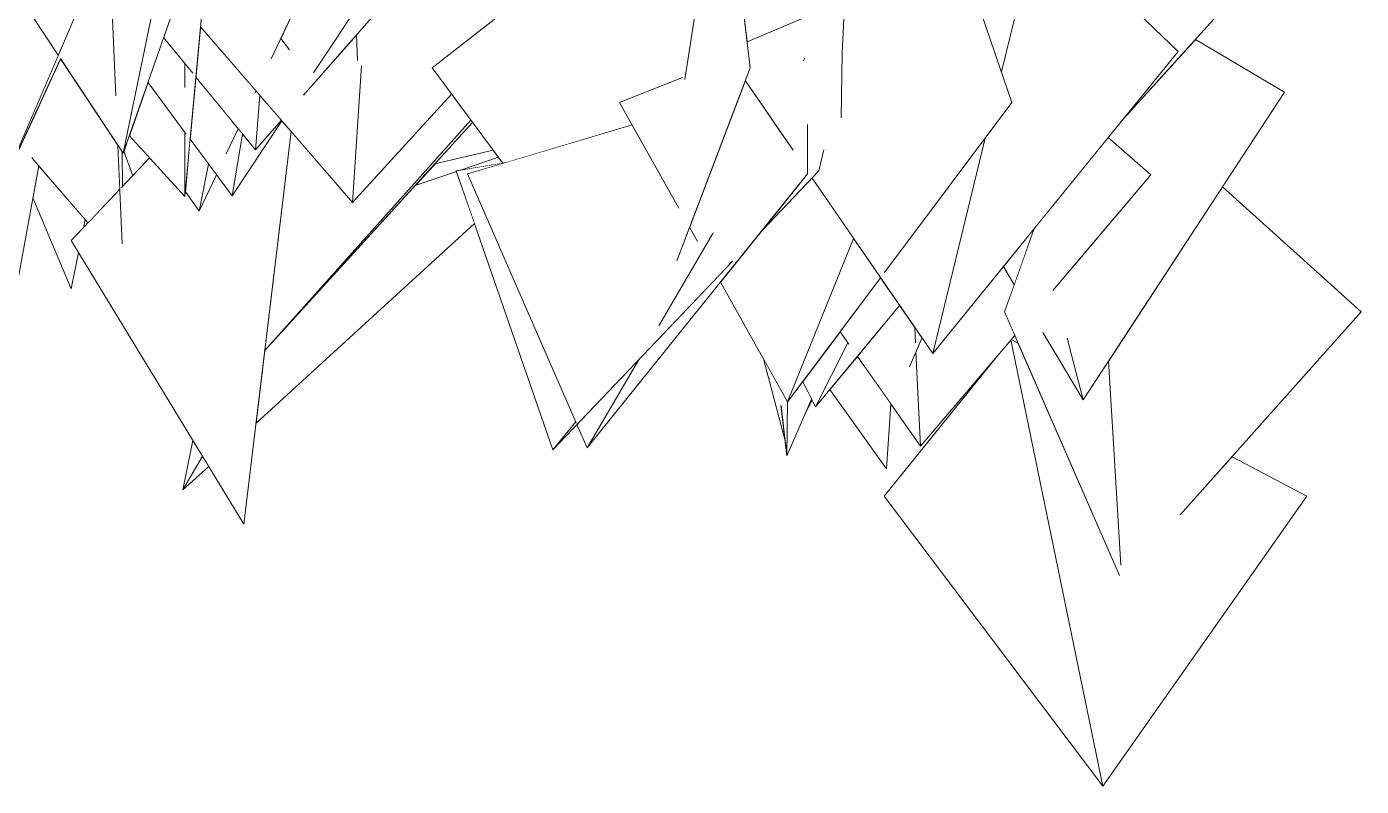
# Model space of a CAD drawing. Header units: millimetres. Extents: x -9413 to 8527, y -300 to 11224.
# Drawn here: x -8349 to -7286, y 1137 to 1742 of the extents above; entities that cross this region are included whole.
import ezdxf

# ---------------------------------------------------------------- set-up
doc = ezdxf.new("R2010")
doc.units = ezdxf.units.MM
doc.header["$MEASUREMENT"] = 0
doc.linetypes.add('Wipeout_Contour', pattern=[1000, 0, -1000])
doc.layers.add('Interior - Furniture', color=7, linetype='Continuous')
doc.layers.add('Interior - Furniture _Pen_No__4', color=7, linetype='Continuous', lineweight=20, true_color=0x029e21)

# ---------------------------------------------------------------- blocks, each defined once
blk = doc.blocks.new('Section Elem_40_6')
at = {"color": 254, "linetype": 'Wipeout_Contour', "lineweight": 0, "ltscale": 46070.219767}
blk.add_wipeout([(-7307.9, 1853.6), (-7523.5, 2057.7), (-7516.4, 1803), (-7502.6, 1789.8), (-7431.9, 1722.1), (-7477.7, 1665.7)], dxfattribs=at).dxf.layer = 'Interior - Furniture'
at = {"color": 254, "linetype": 'Wipeout_Contour', "lineweight": 0, "ltscale": 66739.599417}
blk.add_wipeout([(-8153.7, 1741.8), (-8158.3, 1747.8), (-8154, 1716.3), (-8098.1, 1834.3), (-8127.5, 2006), (-8136.9, 1911.4), (-8118.5, 1920.7), (-8142.2, 1857.6)], dxfattribs=at).dxf.layer = 'Interior - Furniture'
at = {"color": 254, "linetype": 'Wipeout_Contour', "lineweight": 0, "ltscale": 55284.244533}
blk.add_wipeout([(-7700.1, 1669.3), (-7696.1, 1763.1), (-7694.8, 1763.7), (-7694.4, 1789.3), (-7693.4, 1791.5), (-7689.1, 1930.9), (-7699.4, 1720.6)], dxfattribs=at).dxf.layer = 'Interior - Furniture'
at = {"color": 254, "linetype": 'Wipeout_Contour', "lineweight": 0, "ltscale": 33864.568408}
blk.add_wipeout([(-8281, 1759.6), (-8277.8, 1686.8), (-8278, 1813.3), (-8279.8, 1813.3)], dxfattribs=at).dxf.layer = 'Interior - Furniture'
at = {"color": 254, "linetype": 'Wipeout_Contour', "lineweight": 0, "ltscale": 25487.995507}
blk.add_wipeout([(-8321.9, 1715.7), (-8320, 1713.6), (-8321.7, 1716.1)], dxfattribs=at).dxf.layer = 'Interior - Furniture'
at = {"color": 254, "linetype": 'Wipeout_Contour', "lineweight": 0, "ltscale": 23752.316478}
blk.add_wipeout([(-7729.8, 1715), (-7729.8, 1714.5), (-7729.1, 1716.5)], dxfattribs=at).dxf.layer = 'Interior - Furniture'
at = {"color": 254, "linetype": 'Wipeout_Contour', "lineweight": 0, "ltscale": 32062.25114}
blk.add_wipeout([(-7876.6, 1681.3), (-7829.4, 1597.3), (-7824.6, 1699.8), (-7826.7, 1701.3)], dxfattribs=at).dxf.layer = 'Interior - Furniture'
at = {"color": 254, "linetype": 'Wipeout_Contour', "lineweight": 0, "ltscale": 25019.432675}
blk.add_wipeout([(-8166.1, 1690.6), (-8167.3, 1691.9), (-8167, 1688.7)], dxfattribs=at).dxf.layer = 'Interior - Furniture'
at = {"color": 254, "linetype": 'Wipeout_Contour', "lineweight": 0, "ltscale": 68075.484224}
blk.add_wipeout([(-8366.7, 1536.9), (-8377.9, 1549.7), (-8370.3, 1461.4), (-8339.1, 1630.9), (-8344.5, 1637.2), (-8338.7, 1679.2), (-8366.8, 1617.9), (-8367.9, 1620.7)], dxfattribs=at).dxf.layer = 'Interior - Furniture'
at = {"color": 254, "linetype": 'Wipeout_Contour', "lineweight": 0, "ltscale": 25053.266972}
blk.add_wipeout([(-8189.8, 1640.4), (-8180.3, 1660.5), (-8185.6, 1666.9)], dxfattribs=at).dxf.layer = 'Interior - Furniture'
at = {"color": 254, "linetype": 'Wipeout_Contour', "lineweight": 0, "ltscale": 33697.371164}
blk.add_wipeout([(-8267, 1655.2), (-8271.4, 1642.7), (-8264.2, 1623.1), (-8250.8, 1637.3)], dxfattribs=at).dxf.layer = 'Interior - Furniture'
at = {"color": 254, "linetype": 'Wipeout_Contour', "lineweight": 0, "ltscale": 25086.498898}
blk.add_wipeout([(-8211.3, 1595), (-8197.6, 1623.9), (-8203.9, 1632.4)], dxfattribs=at).dxf.layer = 'Interior - Furniture'
at = {"color": 254, "linetype": 'Wipeout_Contour', "lineweight": 0, "ltscale": 23548.110259}
blk.add_wipeout([(-7742.8, 1443.1), (-7668.8, 1541.8), (-7690.3, 1573.1)], dxfattribs=at).dxf.layer = 'Interior - Furniture'
at = {"color": 254, "linetype": 'Wipeout_Contour', "lineweight": 0, "ltscale": 68414.909466}
blk.add_wipeout([(-7564.8, 1492.7), (-7565.1, 1492.4), (-7491.8, 1137), (-7329.4, 1367.9), (-7388.9, 1399.4), (-7429.9, 1353.5), (-7477.6, 1313.2), (-7478.5, 1304.8), (-7559.3, 1489.8)], dxfattribs=at).dxf.layer = 'Interior - Furniture'
at = {"color": 254, "linetype": 'Wipeout_Contour', "lineweight": 0, "ltscale": 24986.569515}
blk.add_wipeout([(-8224.3, 1372.9), (-8203.8, 1391.6), (-8208.8, 1399.8)], dxfattribs=at).dxf.layer = 'Interior - Furniture'
at = {"layer": 'Interior - Furniture _Pen_No__4', "linetype": 'Continuous'}
for p, q in [((-7729.8, 1715), (-7729, 1716.6)), ((-7729.8, 1714.5), (-7729.8, 1715)), ((-7700.1, 1669.3), (-7699.4, 1720.6))]:
    blk.add_line(p, q, dxfattribs=at)
at = {"color": 254, "linetype": 'Wipeout_Contour', "lineweight": 0, "ltscale": 23362.178313}
blk.add_wipeout([(-7665.6, 1546.1), (-7564.2, 1681.3), (-7591.6, 1761.3)], dxfattribs=at).dxf.layer = 'Interior - Furniture'
at = {"color": 254, "linetype": 'Wipeout_Contour', "lineweight": 0, "ltscale": 39796.363212}
blk.add_wipeout([(-7776.4, 1698.5), (-7820.9, 1582.1), (-7814.6, 1571), (-7802.1, 1577.1), (-7751, 1661.4)], dxfattribs=at).dxf.layer = 'Interior - Furniture'
at = {"color": 254, "linetype": 'Wipeout_Contour', "lineweight": 0, "ltscale": 33490.922654}
blk.add_wipeout([(-8218.5, 1652.2), (-8222.4, 1610.8), (-8211.3, 1595), (-8203.9, 1632.4)], dxfattribs=at).dxf.layer = 'Interior - Furniture'
at = {"color": 254, "linetype": 'Wipeout_Contour', "lineweight": 0, "ltscale": 30794.523089}
blk.add_wipeout([(-7575.8, 1479.7), (-7665.8, 1367.9), (-7491.8, 1137), (-7565.1, 1492.4)], dxfattribs=at).dxf.layer = 'Interior - Furniture'
at = {"color": 254, "linetype": 'Wipeout_Contour', "lineweight": 0, "ltscale": 25002.188517}
blk.add_wipeout([(-8224.3, 1372.9), (-8208.8, 1399.8), (-8216.3, 1412.3)], dxfattribs=at).dxf.layer = 'Interior - Furniture'
at = {"color": 254, "linetype": 'Wipeout_Contour', "lineweight": 0, "ltscale": 61099.581667}
blk.add_wipeout([(-7520.3, 1493.7), (-7507.5, 1444.6), (-7347.2, 1689.7), (-7418.1, 1731.6), (-7477.7, 1665.7), (-7487.6, 1653.5), (-7453.6, 1623.7), (-7516.5, 1549.6)], dxfattribs=at).dxf.layer = 'Interior - Furniture'
at = {"color": 254, "linetype": 'Wipeout_Contour', "lineweight": 0, "ltscale": 39486.14196}
blk.add_wipeout([(-7763, 1579.6), (-7796.3, 1538.4), (-7742.8, 1443.1), (-7690.3, 1573.1), (-7723.3, 1621.2)], dxfattribs=at).dxf.layer = 'Interior - Furniture'
at = {"color": 254, "linetype": 'Wipeout_Contour', "lineweight": 0, "ltscale": 30873.581772}
blk.add_wipeout([(-7571, 1550.8), (-7562.4, 1536.3), (-7551.9, 1565.8), (-7553.7, 1572.1)], dxfattribs=at).dxf.layer = 'Interior - Furniture'
at = {"color": 254, "linetype": 'Wipeout_Contour', "lineweight": 0, "ltscale": 31135.588341}
blk.add_wipeout([(-7641, 1490), (-7645.7, 1471), (-7635.8, 1493.8), (-7638.5, 1497.8)], dxfattribs=at).dxf.layer = 'Interior - Furniture'
at = {"layer": 'Interior - Furniture _Pen_No__4', "linetype": 'Continuous'}
blk.add_line((-7347.2, 1689.7), (-7418.1, 1731.6), dxfattribs=at)
at = {"color": 254, "linetype": 'Wipeout_Contour', "lineweight": 0, "ltscale": 71552.984341}
blk.add_wipeout([(-7860.9, 1477.1), (-7902.4, 1406.5), (-7727, 1624.5), (-7727, 1663.9), (-7738.5, 1643.3), (-7751, 1661.4), (-7802.1, 1577.1), (-7845.4, 1503.6), (-7786.6, 1554.9)], dxfattribs=at).dxf.layer = 'Interior - Furniture'
at = {"color": 254, "linetype": 'Wipeout_Contour', "lineweight": 0, "ltscale": 30682.13736}
blk.add_wipeout([(-7532.7, 1598), (-7531.6, 1531.8), (-7453.6, 1623.7), (-7487.6, 1653.5)], dxfattribs=at).dxf.layer = 'Interior - Furniture'
at = {"color": 254, "linetype": 'Wipeout_Contour', "lineweight": 0, "ltscale": 23138.048758}
blk.add_wipeout([(-7553.7, 1572.1), (-7551.9, 1565.8), (-7546.4, 1581.2)], dxfattribs=at).dxf.layer = 'Interior - Furniture'
at = {"color": 254, "linetype": 'Wipeout_Contour', "lineweight": 0, "ltscale": 23356.416541}
blk.add_wipeout([(-7638.5, 1497.8), (-7641.6, 1502.2), (-7641, 1490)], dxfattribs=at).dxf.layer = 'Interior - Furniture'
at = {"color": 254, "linetype": 'Wipeout_Contour', "lineweight": 0, "ltscale": 22999.825001}
blk.add_wipeout([(-7539.7, 1498.4), (-7507.5, 1444.6), (-7520.3, 1493.7)], dxfattribs=at).dxf.layer = 'Interior - Furniture'
at = {"color": 254, "linetype": 'Wipeout_Contour', "lineweight": 0, "ltscale": 31257.541249}
blk.add_wipeout([(-7709.2, 1452.8), (-7664.1, 1389.8), (-7660.5, 1441.3), (-7687.2, 1479.2)], dxfattribs=at).dxf.layer = 'Interior - Furniture'
at = {"color": 254, "linetype": 'Wipeout_Contour', "lineweight": 0, "ltscale": 72116.674824}
blk.add_wipeout([(-7997.7, 1624.5), (-7911.1, 1426.4), (-7845.4, 1503.6), (-7802.1, 1577.1), (-7814.6, 1571), (-7820.9, 1582.1), (-7831.1, 1555.3), (-7830.4, 1599.1), (-7866.6, 1663.5)], dxfattribs=at).dxf.layer = 'Interior - Furniture'
at = {"color": 254, "linetype": 'Wipeout_Contour', "lineweight": 0, "ltscale": 39490.307863}
blk.add_wipeout([(-7763, 1579.6), (-7717.9, 1627), (-7714, 1643.8), (-7727, 1628.1), (-7727, 1624.5)], dxfattribs=at).dxf.layer = 'Interior - Furniture'
at = {"color": 254, "linetype": 'Wipeout_Contour', "lineweight": 0, "ltscale": 61973.147627}
blk.add_wipeout([(-7640.6, 1482.7), (-7636.9, 1407.8), (-7562, 1496), (-7570.1, 1514.7), (-7562.4, 1536.3), (-7571, 1550.8), (-7627.3, 1481.5), (-7635.8, 1493.8)], dxfattribs=at).dxf.layer = 'Interior - Furniture'
at = {"color": 254, "linetype": 'Wipeout_Contour', "lineweight": 0, "ltscale": 39152.385853}
blk.add_wipeout([(-7694.8, 1490), (-7720.6, 1439.1), (-7653.6, 1519.7), (-7667.9, 1540.5), (-7694.1, 1489.1)], dxfattribs=at).dxf.layer = 'Interior - Furniture'
at = {"color": 254, "linetype": 'Wipeout_Contour', "lineweight": 0, "ltscale": 31534.024642}
blk.add_wipeout([(-7744.5, 1446.1), (-7762.1, 1477.4), (-7744.9, 1413.1), (-7748, 1440)], dxfattribs=at).dxf.layer = 'Interior - Furniture'
at = {"layer": 'Interior - Furniture _Pen_No__4', "linetype": 'Continuous'}
for p, q in [((-7727, 1624.5), (-7727, 1663.9)), ((-7717.9, 1627), (-7714, 1643.8)), ((-7763, 1579.6), (-7717.9, 1627))]:
    blk.add_line(p, q, dxfattribs=at)
at = {"color": 254, "linetype": 'Wipeout_Contour', "lineweight": 0, "ltscale": 47951.276602}
blk.add_wipeout([(-7831.1, 1555.3), (-7772.5, 1708.9), (-7794.8, 1889.9), (-7824.6, 1699.8), (-7829.4, 1597.3), (-7830.4, 1599.1)], dxfattribs=at).dxf.layer = 'Interior - Furniture'
at = {"color": 254, "linetype": 'Wipeout_Contour', "lineweight": 0, "ltscale": 46433.694442}
blk.add_wipeout([(-7585.5, 1652.9), (-7627.3, 1481.5), (-7431.9, 1722.1), (-7542.7, 1828.2), (-7572.6, 1705.7), (-7564.2, 1681.3)], dxfattribs=at).dxf.layer = 'Interior - Furniture'
at = {"color": 254, "linetype": 'Wipeout_Contour', "lineweight": 0, "ltscale": 31404.193077}
blk.add_wipeout([(-7701, 1498.8), (-7730.8, 1459), (-7720.6, 1439.1), (-7694.8, 1490)], dxfattribs=at).dxf.layer = 'Interior - Furniture'
at = {"color": 254, "linetype": 'Wipeout_Contour', "lineweight": 0, "ltscale": 24062.654044}
blk.add_wipeout([(-7860.9, 1477.1), (-7910.6, 1425.1), (-7902.4, 1406.5)], dxfattribs=at).dxf.layer = 'Interior - Furniture'
at = {"layer": 'Interior - Furniture _Pen_No__4', "linetype": 'Continuous'}
for p, q in [((-7477.7, 1665.7), (-7307.9, 1853.6)), ((-7542.7, 1828.2), (-7572.6, 1705.7)), ((-7431.9, 1722.1), (-7542.7, 1828.2)), ((-7564.2, 1681.3), (-7591.6, 1761.3)), ((-7738.5, 1643.3), (-7776.4, 1698.5)), ((-7585.5, 1652.9), (-7627.3, 1481.5)), ((-7453.6, 1623.7), (-7487.6, 1653.5)), ((-7814.5, 1570.8), (-7820.9, 1582.1))]:
    blk.add_line(p, q, dxfattribs=at)
at = {"color": 254, "linetype": 'Wipeout_Contour', "lineweight": 0, "ltscale": 39698.340748}
blk.add_wipeout([(-7689.1, 1930.9), (-7786.6, 1823.1), (-7775, 1729.6), (-7709.6, 1757.3), (-7696.2, 1785.6)], dxfattribs=at).dxf.layer = 'Interior - Furniture'
at = {"color": 254, "linetype": 'Wipeout_Contour', "lineweight": 0, "ltscale": 64606.070874}
blk.add_wipeout([(-7794.8, 1889.9), (-8025.8, 1708.9), (-7969.7, 1633.1), (-7967.4, 1633.5), (-7866.6, 1663.5), (-7876.6, 1681.3), (-7826.7, 1701.3), (-7824.6, 1699.8)], dxfattribs=at).dxf.layer = 'Interior - Furniture'
at = {"color": 254, "linetype": 'Wipeout_Contour', "lineweight": 0, "ltscale": 37787.118144}
blk.add_wipeout([(-7396.5, 1614.2), (-7487.2, 1475.7), (-7477.6, 1313.2), (-7429.9, 1353.5), (-7286, 1514.7)], dxfattribs=at).dxf.layer = 'Interior - Furniture'
at = {"color": 254, "linetype": 'Wipeout_Contour', "lineweight": 0, "ltscale": 40058.932426}
blk.add_wipeout([(-7911.5, 1427.2), (-7929.8, 1404.9), (-7786.6, 1554.9), (-7845.4, 1503.6), (-7911.1, 1426.4)], dxfattribs=at).dxf.layer = 'Interior - Furniture'
at = {"color": 254, "linetype": 'Wipeout_Contour', "lineweight": 0, "ltscale": 31325.965441}
blk.add_wipeout([(-7668.8, 1541.8), (-7701, 1498.8), (-7694.1, 1489.1), (-7667.9, 1540.5)], dxfattribs=at).dxf.layer = 'Interior - Furniture'
at = {"color": 254, "linetype": 'Wipeout_Contour', "lineweight": 0, "ltscale": 23576.472123}
blk.add_wipeout([(-7723.8, 1445.3), (-7729.3, 1432.6), (-7723.3, 1444.4)], dxfattribs=at).dxf.layer = 'Interior - Furniture'
at = {"layer": 'Interior - Furniture _Pen_No__4', "linetype": 'Continuous'}
for p, q in [((-7699.4, 1720.6), (-7689.1, 1930.9)), ((-7794.8, 1889.9), (-7824.7, 1699.7)), ((-7772.5, 1708.9), (-7794.8, 1889.9)), ((-7775, 1729.6), (-7697.3, 1762.6)), ((-7876.6, 1681.3), (-7826.6, 1701.4)), ((-7831.1, 1555.3), (-7772.5, 1708.9)), ((-7829.4, 1597.2), (-7876.6, 1681.3)), ((-7286, 1514.7), (-7396.5, 1614.2)), ((-7802, 1577.5), (-7845.4, 1503.6)), ((-7430.2, 1353.2), (-7286, 1514.7)), ((-7694.1, 1489.1), (-7701, 1498.8)), ((-7860.9, 1477.1), (-7902.4, 1406.5)), ((-7329.4, 1367.9), (-7388.9, 1399.4))]:
    blk.add_line(p, q, dxfattribs=at)
at = {"color": 254, "linetype": 'Wipeout_Contour', "lineweight": 0, "ltscale": 40556.825232}
blk.add_wipeout([(-8006.6, 1627), (-7929.8, 1404.9), (-7911.5, 1427.2), (-7997.7, 1624.5), (-7967.4, 1633.5)], dxfattribs=at).dxf.layer = 'Interior - Furniture'
at = {"color": 254, "linetype": 'Wipeout_Contour', "lineweight": 0, "ltscale": 84306.230472}
blk.add_wipeout([(-7570.1, 1514.7), (-7478.5, 1304.8), (-7477.6, 1313.2), (-7487.2, 1475.7), (-7507.5, 1444.6), (-7539.7, 1498.4), (-7520.3, 1493.7), (-7516.5, 1549.6), (-7531.6, 1531.8), (-7532.7, 1598), (-7546.4, 1581.2)], dxfattribs=at).dxf.layer = 'Interior - Furniture'
at = {"color": 254, "linetype": 'Wipeout_Contour', "lineweight": 0, "ltscale": 54540.431775}
blk.add_wipeout([(-7687.2, 1479.2), (-7636.9, 1407.8), (-7640.6, 1482.7), (-7645.7, 1471), (-7641, 1490), (-7641.6, 1502.2), (-7653.6, 1519.7)], dxfattribs=at).dxf.layer = 'Interior - Furniture'
at = {"color": 254, "linetype": 'Wipeout_Contour', "lineweight": 0, "ltscale": 39345.845306}
blk.add_wipeout([(-7742.9, 1443.3), (-7743.4, 1400.1), (-7723.8, 1445.3), (-7730.8, 1459), (-7742.8, 1443.1)], dxfattribs=at).dxf.layer = 'Interior - Furniture'
at = {"layer": 'Interior - Furniture _Pen_No__4', "linetype": 'Continuous'}
for p, q in [((-7627.3, 1481.5), (-7431.9, 1722.1)), ((-7665.6, 1546.1), (-7564.2, 1681.3)), ((-7507.5, 1444.6), (-7347.2, 1689.7)), ((-7627.3, 1481.5), (-7723.3, 1621.2)), ((-7531.6, 1531.8), (-7453.6, 1623.7)), ((-7570.1, 1514.7), (-7546.4, 1581.2)), ((-7929.8, 1404.9), (-7786.6, 1555)), ((-7562.4, 1536.3), (-7571, 1550.8)), ((-7720.6, 1439.1), (-7653.6, 1519.7)), ((-7478.5, 1304.8), (-7570.1, 1514.7)), ((-7641.6, 1502.2), (-7641, 1490)), ((-7694.8, 1490), (-7720.6, 1439.1)), ((-7645.7, 1471), (-7635.8, 1493.8)), ((-7636.9, 1407.8), (-7562, 1496)), ((-7565.1, 1492.4), (-7491.8, 1137)), ((-7559.3, 1489.8), (-7564.8, 1492.7)), ((-7507.5, 1444.6), (-7539.7, 1498.4)), ((-7520.3, 1493.7), (-7507.5, 1444.6)), ((-7636.9, 1407.8), (-7687.2, 1479.2)), ((-7665.8, 1367.9), (-7575.8, 1479.7)), ((-7640.6, 1482.7), (-7636.9, 1407.8)), ((-7487.2, 1475.7), (-7477.6, 1313.1)), ((-7720.6, 1439.1), (-7730.8, 1459)), ((-7664.1, 1389.8), (-7709.2, 1452.8)), ((-7723.3, 1444.4), (-7729.3, 1432.6)), ((-7660.5, 1441.3), (-7664.1, 1389.8)), ((-7911.5, 1427.2), (-7929.8, 1404.9)), ((-7902.4, 1406.5), (-7910.6, 1425.1)), ((-7491.8, 1137), (-7665.8, 1367.9)), ((-7491.8, 1137), (-7329.4, 1367.9))]:
    blk.add_line(p, q, dxfattribs=at)
at = {"color": 254, "linetype": 'Wipeout_Contour', "lineweight": 0, "ltscale": 41100.848438}
blk.add_wipeout([(-8159.3, 1483.6), (-8166.2, 1425.9), (-7992.1, 1585), (-8006.4, 1626.4), (-8039.3, 1615.3)], dxfattribs=at).dxf.layer = 'Interior - Furniture'
at = {"color": 254, "linetype": 'Wipeout_Contour', "lineweight": 0, "ltscale": 31505.058458}
blk.add_wipeout([(-7748, 1440), (-7743.4, 1400.1), (-7742.9, 1443.3), (-7744.5, 1446.1)], dxfattribs=at).dxf.layer = 'Interior - Furniture'
at = {"layer": 'Interior - Furniture _Pen_No__4', "linetype": 'Continuous'}
for p, q in [((-7690.3, 1573.1), (-7742.8, 1443.1)), ((-7742.8, 1443.1), (-7668.8, 1541.8)), ((-7742.8, 1443.1), (-7796.3, 1538.4)), ((-7744.9, 1413.1), (-7762.1, 1477.4)), ((-7723.8, 1445.3), (-7743.4, 1400.1)), ((-7743.4, 1400.1), (-7748.1, 1440.1)), ((-7743.4, 1400.1), (-7742.9, 1443.3))]:
    blk.add_line(p, q, dxfattribs=at)
at = {"color": 254, "linetype": 'Wipeout_Contour', "lineweight": 0, "ltscale": 24442.327723}
blk.add_wipeout([(-8003.3, 1627.5), (-7969.7, 1633.1), (-7973.1, 1637.8)], dxfattribs=at).dxf.layer = 'Interior - Furniture'
at = {"color": 254, "linetype": 'Wipeout_Contour', "lineweight": 0, "ltscale": 57179.908548}
blk.add_wipeout([(-8039.3, 1615.3), (-8006.4, 1626.4), (-8006.6, 1627), (-8003.3, 1627.5), (-7973.1, 1637.8), (-7977.2, 1643.3), (-8023.7, 1632.5)], dxfattribs=at).dxf.layer = 'Interior - Furniture'
at = {"color": 254, "linetype": 'Wipeout_Contour', "lineweight": 0, "ltscale": 41198.411002}
blk.add_wipeout([(-8159.3, 1483.7), (-7995, 1667.3), (-8010.4, 1688.1), (-8089.4, 1601.8), (-8138.2, 1658.4)], dxfattribs=at).dxf.layer = 'Interior - Furniture'
at = {"color": 254, "linetype": 'Wipeout_Contour', "lineweight": 0, "ltscale": 49534.675518}
blk.add_wipeout([(-8129.5, 1711.5), (-8128.3, 1687.3), (-7972, 1864.8), (-7989.7, 1870.1), (-8025.5, 1848), (-8120.3, 1704.9)], dxfattribs=at).dxf.layer = 'Interior - Furniture'
at = {"color": 254, "linetype": 'Wipeout_Contour', "lineweight": 0, "ltscale": 32918.350997}
blk.add_wipeout([(-8159.3, 1483.7), (-8159.3, 1483.6), (-7993.6, 1665.5), (-7995, 1667.3)], dxfattribs=at).dxf.layer = 'Interior - Furniture'
at = {"color": 254, "linetype": 'Wipeout_Contour', "lineweight": 0, "ltscale": 66403.097106}
blk.add_wipeout([(-8130.1, 1766.7), (-8133, 1722.2), (-8129.5, 1711.5), (-8120.3, 1704.9), (-8025.3, 1848.3), (-8076.1, 1938.3), (-8106.6, 1883.8), (-8098.1, 1834.3)], dxfattribs=at).dxf.layer = 'Interior - Furniture'
at = {"color": 254, "linetype": 'Wipeout_Contour', "lineweight": 0, "ltscale": 108878.117953}
blk.add_wipeout([(-8274.5, 1612.3), (-8313.2, 1571.5), (-8175.9, 1345.8), (-8138.2, 1658.4), (-8145.5, 1666.8), (-8185.1, 1607.1), (-8197.6, 1623.9), (-8211.3, 1595), (-8222.4, 1610.8), (-8222.8, 1606.5), (-8250.8, 1637.3), (-8273.3, 1613.6), (-8272.6, 1569)], dxfattribs=at).dxf.layer = 'Interior - Furniture'
at = {"layer": 'Interior - Furniture _Pen_No__4', "linetype": 'Continuous'}
for p, q in [((-7992.1, 1585), (-8166.2, 1425.9)), ((-8224.3, 1372.9), (-8216.3, 1412.3)), ((-8224.3, 1372.9), (-8208.8, 1399.8)), ((-8203.8, 1391.6), (-8224.3, 1372.9))]:
    blk.add_line(p, q, dxfattribs=at)
at = {"color": 254, "linetype": 'Wipeout_Contour', "lineweight": 0, "ltscale": 92364.733873}
blk.add_wipeout([(-8222.8, 1657.9), (-8222.8, 1606.5), (-8203.1, 1819.3), (-8204.4, 1833.9), (-8220.4, 1788.1), (-8215.6, 1747.8), (-8221.6, 1754.7), (-8216.5, 1704.7), (-8222.7, 1712.2), (-8222.7, 1693.5), (-8221.6, 1656.3)], dxfattribs=at).dxf.layer = 'Interior - Furniture'
at = {"color": 254, "linetype": 'Wipeout_Contour', "lineweight": 0, "ltscale": 73584.059651}
blk.add_wipeout([(-8082.1, 1710.5), (-8089.4, 1601.8), (-8010.4, 1688.1), (-8025.8, 1708.9), (-7933, 1781.6), (-7904, 1804.4), (-7899.5, 1809.3), (-7949.8, 1818), (-7995.6, 1759.1)], dxfattribs=at).dxf.layer = 'Interior - Furniture'
at = {"color": 254, "linetype": 'Wipeout_Contour', "lineweight": 0, "ltscale": 33297.670139}
blk.add_wipeout([(-8166.6, 1643.8), (-8145.9, 1667.3), (-8147.5, 1669.1), (-8163.1, 1687.1)], dxfattribs=at).dxf.layer = 'Interior - Furniture'
at = {"color": 254, "linetype": 'Wipeout_Contour', "lineweight": 0, "ltscale": 42151.612192}
blk.add_wipeout([(-8272.8, 1642.2), (-8276.1, 1647.2), (-8272.6, 1569), (-8273.3, 1613.6), (-8272.5, 1614.4)], dxfattribs=at).dxf.layer = 'Interior - Furniture'
at = {"color": 254, "linetype": 'Wipeout_Contour', "lineweight": 0, "ltscale": 59267.289212}
blk.add_wipeout([(-8339.1, 1630.9), (-8343.7, 1605.6), (-8313.2, 1533), (-8307.5, 1562), (-8313.2, 1571.5), (-8303.5, 1581.7), (-8302.2, 1588.2)], dxfattribs=at).dxf.layer = 'Interior - Furniture'
at = {"layer": 'Interior - Furniture _Pen_No__4', "linetype": 'Continuous'}
for p, q in [((-7997.7, 1624.5), (-7866.6, 1663.5)), ((-8023.7, 1632.5), (-7977.2, 1643.3)), ((-8003.3, 1627.5), (-7973.1, 1637.8)), ((-8039.3, 1615.3), (-8006.4, 1626.4)), ((-8006.6, 1627), (-7967.4, 1633.5)), ((-7929.8, 1404.9), (-8006.6, 1627)), ((-7911.1, 1426.4), (-7997.7, 1624.5)), ((-7902.4, 1406.5), (-7727, 1624.5)), ((-8175.9, 1345.8), (-8313.2, 1571.5)), ((-8307.5, 1562), (-8313.2, 1533))]:
    blk.add_line(p, q, dxfattribs=at)
at = {"color": 254, "linetype": 'Wipeout_Contour', "lineweight": 0, "ltscale": 59319.639439}
blk.add_wipeout([(-8344.5, 1637.2), (-8299.9, 1585.5), (-8274.5, 1612.3), (-8276.1, 1647.2), (-8320, 1713.6), (-8321.9, 1715.7), (-8338.7, 1679.2)], dxfattribs=at).dxf.layer = 'Interior - Furniture'
at = {"color": 254, "linetype": 'Wipeout_Contour', "lineweight": 0, "ltscale": 33622.861043}
blk.add_wipeout([(-8252.2, 1697.6), (-8267, 1655.2), (-8222.8, 1606.5), (-8222.8, 1657.9)], dxfattribs=at).dxf.layer = 'Interior - Furniture'
at = {"layer": 'Interior - Furniture _Pen_No__4', "linetype": 'Continuous'}
for p, q in [((-8313.2, 1533), (-8343.7, 1605.6)), ((-8313.2, 1571.5), (-8274.5, 1612.3)), ((-8302.2, 1588.2), (-8303.5, 1581.7))]:
    blk.add_line(p, q, dxfattribs=at)
at = {"color": 254, "linetype": 'Wipeout_Contour', "lineweight": 0, "ltscale": 33635.540731}
blk.add_wipeout([(-8242.1, 1726.4), (-8222.7, 1693.5), (-8222.7, 1712.2), (-8239.8, 1733)], dxfattribs=at).dxf.layer = 'Interior - Furniture'
at = {"color": 254, "linetype": 'Wipeout_Contour', "lineweight": 0, "ltscale": 33634.514291}
blk.add_wipeout([(-8239.8, 1733), (-8216.5, 1704.7), (-8221.6, 1754.7), (-8229.1, 1763.4)], dxfattribs=at).dxf.layer = 'Interior - Furniture'
at = {"color": 254, "linetype": 'Wipeout_Contour', "lineweight": 0, "ltscale": 58468.264194}
blk.add_wipeout([(-8214, 1701.5), (-8166.6, 1643.8), (-8163.1, 1687.1), (-8166.1, 1690.6), (-8167, 1688.7), (-8167.3, 1691.9), (-8210.3, 1741.7)], dxfattribs=at).dxf.layer = 'Interior - Furniture'
at = {"color": 254, "linetype": 'Wipeout_Contour', "lineweight": 0, "ltscale": 41644.160689}
blk.add_wipeout([(-8185.1, 1607.1), (-8145.5, 1666.8), (-8145.9, 1667.3), (-8166.6, 1643.8), (-8176.8, 1656.2)], dxfattribs=at).dxf.layer = 'Interior - Furniture'
at = {"color": 254, "linetype": 'Wipeout_Contour', "lineweight": 0, "ltscale": 58509.66663}
blk.add_wipeout([(-8218.5, 1652.2), (-8185.1, 1607.1), (-8176.8, 1656.2), (-8180.3, 1660.5), (-8189.8, 1640.4), (-8185.6, 1666.9), (-8214, 1701.5)], dxfattribs=at).dxf.layer = 'Interior - Furniture'
at = {"color": 254, "linetype": 'Wipeout_Contour', "lineweight": 0, "ltscale": 116495.852962}
blk.add_wipeout([(-8204.2, 1806.8), (-8210.3, 1741.7), (-8089.4, 1601.8), (-8082.1, 1710.5), (-8085.2, 1714.7), (-8101.9, 1717.3), (-8128.3, 1687.3), (-8129.5, 1711.5), (-8133, 1722.2), (-8139.5, 1723.2), (-8146.4, 1732.3), (-8154, 1716.3), (-8158.3, 1747.8), (-8203.1, 1806.5)], dxfattribs=at).dxf.layer = 'Interior - Furniture'
at = {"color": 254, "linetype": 'Wipeout_Contour', "lineweight": 0, "ltscale": 33628.318654}
blk.add_wipeout([(-8242.1, 1726.4), (-8252.2, 1697.6), (-8221.6, 1656.3), (-8222.7, 1693.5)], dxfattribs=at).dxf.layer = 'Interior - Furniture'
at = {"layer": 'Interior - Furniture _Pen_No__4', "linetype": 'Continuous'}
for p, q in [((-8167, 1688.7), (-8166.1, 1690.6)), ((-8163.1, 1687.1), (-8166.6, 1643.8)), ((-8089.4, 1601.8), (-8010.4, 1688.1)), ((-8138.2, 1658.4), (-8175.9, 1345.8)), ((-8166.6, 1643.8), (-8145.9, 1667.3)), ((-7995, 1667.3), (-8159.3, 1483.7)), ((-8159.3, 1483.6), (-7993.6, 1665.5)), ((-8203.9, 1632.4), (-8211.3, 1595)), ((-8211.3, 1595), (-8197.6, 1623.9)), ((-8211.3, 1595), (-8222.4, 1610.8))]:
    blk.add_line(p, q, dxfattribs=at)
at = {"color": 254, "linetype": 'Wipeout_Contour', "lineweight": 0, "ltscale": 115568.576343}
blk.add_wipeout([(-7892.4, 1891.9), (-8101.3, 2049.3), (-8097.8, 1976.7), (-8077.8, 1941.3), (-8073.1, 1943.6), (-8075.9, 1937.9), (-8025.3, 1848.3), (-8025.5, 1848), (-7989.7, 1870.1), (-7972, 1864.8), (-8086.1, 1735.2), (-8085.2, 1714.7), (-8082.1, 1710.5), (-7995.6, 1759.1)], dxfattribs=at).dxf.layer = 'Interior - Furniture'
at = {"color": 254, "linetype": 'Wipeout_Contour', "lineweight": 0, "ltscale": 93244.804216}
blk.add_wipeout([(-8270.7, 1842.7), (-8366.8, 1617.9), (-8321.7, 1716.1), (-8321.9, 1716.4), (-8279.9, 1809.2), (-8279.8, 1813.3), (-8278, 1813.3), (-8252.1, 1870.5), (-8252.2, 1870.7), (-8248.1, 1879.2), (-8220.8, 1939.5)], dxfattribs=at).dxf.layer = 'Interior - Furniture'
at = {"color": 254, "linetype": 'Wipeout_Contour', "lineweight": 0, "ltscale": 33281.614113}
blk.add_wipeout([(-8146.4, 1732.3), (-8139.5, 1723.2), (-8133, 1722.2), (-8130.1, 1766.7)], dxfattribs=at).dxf.layer = 'Interior - Furniture'
at = {"layer": 'Interior - Furniture _Pen_No__4', "linetype": 'Continuous'}
for p, q in [((-8025.8, 1708.9), (-7794.8, 1889.9)), ((-8277.8, 1686.7), (-8281, 1759.6)), ((-8139.4, 1723.2), (-8146.4, 1732.3)), ((-7969.7, 1633.1), (-8025.8, 1708.9))]:
    blk.add_line(p, q, dxfattribs=at)
at = {"color": 254, "linetype": 'Wipeout_Contour', "lineweight": 0, "ltscale": 50568.189292}
blk.add_wipeout([(-8272, 1641), (-8190.8, 1872.8), (-8187.3, 2049.4), (-8212.8, 1926.2), (-8208.6, 1879.3), (-8217.2, 1905.3)], dxfattribs=at).dxf.layer = 'Interior - Furniture'
at = {"color": 254, "linetype": 'Wipeout_Contour', "lineweight": 0, "ltscale": 76828.304061}
blk.add_wipeout([(-8373.6, 1698.8), (-8383.7, 1662.8), (-8366.8, 1617.9), (-8323.6, 1719), (-8370.5, 1789.9), (-8370.5, 1722.1), (-8362.9, 1737.1), (-8370.5, 1709.7), (-8370.6, 1628.8)], dxfattribs=at).dxf.layer = 'Interior - Furniture'
at = {"color": 254, "linetype": 'Wipeout_Contour', "lineweight": 0, "ltscale": 24817.439355}
blk.add_wipeout([(-8101.9, 1717.3), (-8085.2, 1714.7), (-8086.1, 1735.2)], dxfattribs=at).dxf.layer = 'Interior - Furniture'
at = {"layer": 'Interior - Furniture _Pen_No__4', "linetype": 'Continuous'}
for p, q in [((-8217.2, 1905.3), (-8272, 1641)), ((-8272, 1641), (-8190.8, 1872.8)), ((-8128.3, 1687.3), (-7972, 1864.8)), ((-8366.8, 1617.9), (-8270.7, 1842.7)), ((-8120.3, 1704.9), (-8025.3, 1848.3)), ((-8154, 1716.2), (-8098.1, 1834.3)), ((-8222.8, 1606.5), (-8203.1, 1819.3)), ((-8323.6, 1719), (-8371.5, 1791.4)), ((-8216.5, 1704.7), (-8239.8, 1733)), ((-8089.4, 1601.8), (-8210.3, 1741.7)), ((-8086.1, 1735.2), (-8085.2, 1714.7)), ((-8321.7, 1716.1), (-8366.8, 1617.9)), ((-8272, 1641), (-8321.9, 1716.4)), ((-8320, 1713.6), (-8321.9, 1715.7)), ((-8222.7, 1712.2), (-8222.7, 1693.4)), ((-8166.6, 1643.8), (-8214, 1701.5)), ((-8082.1, 1710.5), (-8089.4, 1601.8)), ((-8221.6, 1656.3), (-8252.2, 1697.6)), ((-8222.8, 1657.9), (-8222.8, 1606.5)), ((-8189.8, 1640.4), (-8180.3, 1660.5)), ((-8185.1, 1607.1), (-8145.5, 1666.8)), ((-8222.8, 1606.5), (-8267, 1655.2)), ((-8185.1, 1607.1), (-8218.5, 1652.2)), ((-8176.8, 1656.2), (-8185.1, 1607.1)), ((-8299.9, 1585.5), (-8344.6, 1637.2)), ((-8272.6, 1568.9), (-8276.1, 1647.2)), ((-8273.3, 1613.6), (-8250.8, 1637.3)), ((-8272.8, 1642.2), (-8272.5, 1614.4)), ((-8264.2, 1623.1), (-8271.4, 1642.7)), ((-8339.1, 1630.9), (-8370.3, 1461.4))]:
    blk.add_line(p, q, dxfattribs=at)

msp = doc.modelspace()

# ---------------------------------------------------------------- block references
at = {"layer": 'Interior - Furniture'}
msp.add_blockref('Section Elem_40_6', (0, 0), dxfattribs=at)

doc.saveas('drawing.dxf')
